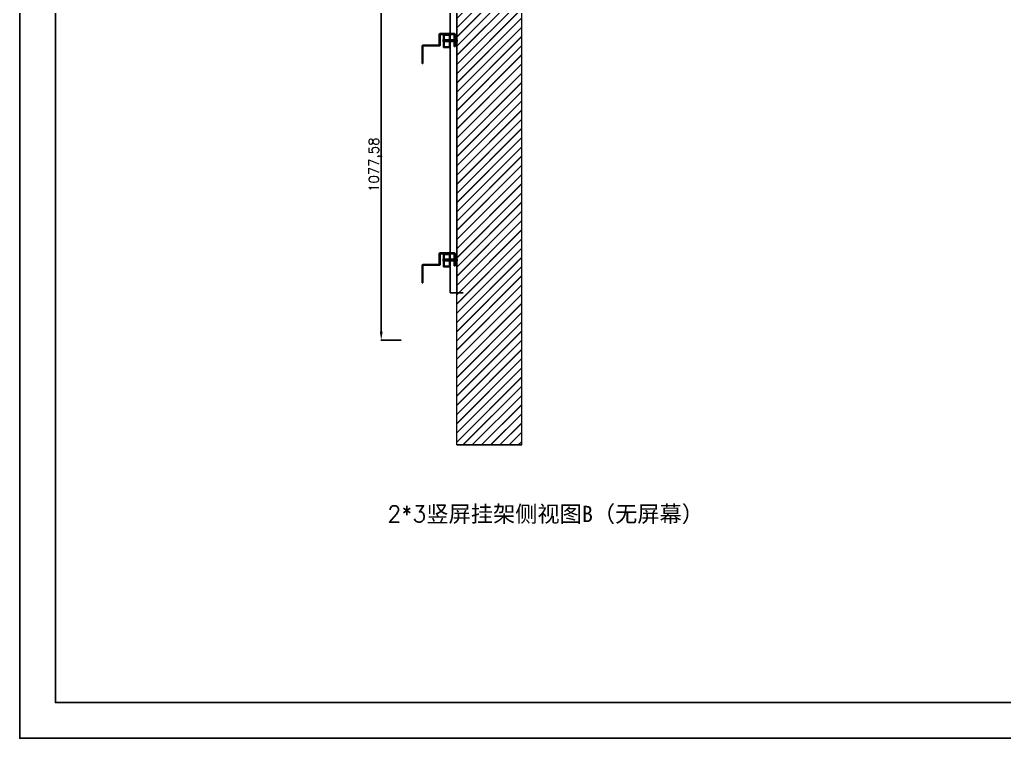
# Model space of a CAD drawing. Header units: millimetres. Extents: x -207 to 14821, y -6397 to 3639.
# Drawn here: x 8773 to 11797, y -6397 to -4190 of the extents above; entities that cross this region are included whole.
import ezdxf

# ---------------------------------------------------------------- set-up
doc = ezdxf.new("R2010")
doc.units = ezdxf.units.MM
doc.layers.add('02___PRT_ALL_AXES', color=7, linetype='Continuous')
doc.layers.add('图框', color=7, linetype='Continuous')
doc.layers.add('dim（尺寸标注）', color=4, linetype='Continuous', lineweight=13)
doc.layers.add('粗实线', color=7, linetype='Continuous', lineweight=25)
doc.styles.get("Standard").update_dxf_attribs({"font": 'txt', "bigfont": 'gbcbig.shx'})
doc.dimstyles.new('ISO-25', dxfattribs={"dimtxt": 7, "dimasz": 5, "dimexe": 1.25, "dimexo": 0.625, "dimtad": 1, "dimtxsty": 'Standard', "dimcen": 2.5, "dimclrd": 4, "dimclre": 4, "dimclrt": 4, "dimadec": 0, "dimazin": 0, "dimtfac": 1, "dimtmove": 0, "dimatfit": 3, "dimfxl": 1, "dimarcsym": 0})

# ---------------------------------------------------------------- blocks, each defined once
blk = doc.blocks.new('hgdhgfdgdhgf')
at = {"color": 3, "linetype": 'Continuous'}
for p, q in [((-21740.9, 10464.5), (-21697.8, 10464.5)), ((-21740.9, 10464.5), (-21740.9, 10462)), ((-21697.8, 10464.5), (-21697.8, 10462)), ((-21743.6, 10461.8), (-21741.1, 10461.8)), ((-21743.6, 10424.5), (-21743.6, 10461.8)), ((-21741.1, 10424.5), (-21741.1, 10461.8)), ((-21740.9, 10462), (-21697.8, 10462)), ((-21695.1, 10461.8), (-21697.6, 10461.8)), ((-21697.6, 10429.2), (-21697.6, 10461.8)), ((-21695.1, 10429.2), (-21695.1, 10461.8)), ((-21743.6, 10424.5), (-21741.1, 10424.5)), ((-21697.6, 10429.2), (-21695.1, 10429.2)), ((-21694.9, 10429), (-21645.3, 10429)), ((-21694.9, 10426.5), (-21694.9, 10429)), ((-21694.9, 10426.5), (-21645.3, 10426.5)), ((-21645.3, 10429), (-21645.3, 10426.5)), ((-21642.6, 10426.3), (-21645.1, 10426.3)), ((-21645.1, 10373), (-21645.1, 10426.3))]:
    blk.add_line(p, q, dxfattribs=at)
for centre, radius, start, end in [((-21740.9, 10461.8), 2.7, 90, 180), ((-21697.8, 10461.8), 2.7, 0, 90), ((-21740.9, 10461.8), 0.2, 90, 180), ((-21697.8, 10461.8), 0.2, 0, 90), ((-21694.9, 10429.2), 2.7, 180, 270), ((-21694.9, 10429.2), 0.2, 180, 270), ((-21645.3, 10426.3), 2.7, 0, 90), ((-21645.3, 10426.3), 0.2, 0, 90)]:
    blk.add_arc(centre, radius, start, end, dxfattribs=at)
at = {"layer": '02___PRT_ALL_AXES', "color": 3, "linetype": 'Continuous'}
blk.add_line((-21642.6, 10373), (-21645.1, 10373), dxfattribs=at)
at = {"layer": '粗实线', "color": 3}
blk.add_line((-21642.6, 10426.3), (-21642.6, 10373), dxfattribs=at)
blk = doc.blocks.new('hgfdhhgh')
at = {"layer": '粗实线'}
for p in [(87.4, 302.1), (87.4, -371.6)]:
    blk.add_blockref('hgdhgfdgdhgf', p, dxfattribs=at)
blk = doc.blocks.new('gfsdgfgfsgg')
at = {"layer": '粗实线', "color": 1}
for p, q in [((-8243.3, 7890.3), (-8243.3, 7930.3)), ((-8243.3, 7930.3), (-8223.3, 7930.3)), ((-8241.3, 7892.3), (-8241.3, 7928.3)), ((-8241.3, 7928.3), (-8225.3, 7928.3)), ((-8225.3, 7928.3), (-8225.3, 7892.3)), ((-8223.3, 7930.3), (-8223.3, 7890.3)), ((-8223.3, 7890.3), (-8243.3, 7890.3)), ((-8225.3, 7892.3), (-8241.3, 7892.3))]:
    blk.add_line(p, q, dxfattribs=at)
blk = doc.blocks.new('*D59')
at = {"layer": 'Defpoints', "color": 0}
for p in [(9945.3, -4096.4), (9883.4, -5174), (9945.3, -5174)]:
    blk.add_point(p, dxfattribs=at)
at = {"layer": 'dim（尺寸标注）', "color": 4, "lineweight": -2}
for p, q in [((9944.7, -4096.4), (9882.1, -4096.4)), ((9883.4, -4122.4), (9883.4, -5148)), ((9944.7, -5174), (9882.1, -5174))]:
    blk.add_line(p, q, dxfattribs=at)
at = {"layer": 'dim（尺寸标注）', "color": 4}
for points in [[(9879, -4122.4), (9887.7, -4122.4), (9883.4, -4096.4)], [(9879, -5148), (9887.7, -5148), (9883.4, -5174)]]:
    blk.add_solid(points, dxfattribs=at)
at = {"layer": 'dim（尺寸标注）', "color": 4, "lineweight": 13, "insert": (9865.2, -4635.2), "char_height": 30, "attachment_point": 5, "rotation": 90}
blk.add_mtext('1077,58', dxfattribs=at)
blk = doc.blocks.new('A')
h = blk.add_hatch()
h.set_pattern_fill('JIS_LC_20A', color=256, scale=0.05, style=0)
h.paths.add_polyline_path([(10320.9, 2364.2), (10320.9, 2359.2), (10336.9, 2359.2), (10336.9, 2364.2)])
h.paths.add_polyline_path([(10338.9, 2364.2), (10338.9, 2359.2), (10350.7, 2359.2), (10350.7, 2364.2)])
h.paths.add_polyline_path([(10360.6, 2359.2), (10360.6, 2364.2), (10353.2, 2364.2), (10353.2, 2359.2)])
for p, q in [((10317.2, 2365.2), (10318.9, 2365.2)), ((10317.2, 2365.2), (10317.2, 2358.2)), ((10317.2, 2363), (10318.9, 2363)), ((10317.2, 2360.3), (10318.9, 2360.3)), ((10318.9, 2365.2), (10318.9, 2358.2)), ((10336.9, 2364.2), (10336.9, 2359.2)), ((10338.9, 2364.2), (10338.9, 2359.2)), ((10350.7, 2364.2), (10350.7, 2359.2)), ((10353.2, 2364.2), (10353.2, 2359.2)), ((10360.6, 2364.2), (10360.6, 2359.2)), ((10318.9, 2358.2), (10317.2, 2358.2))]:
    blk.add_line(p, q)
for points in [[(10320.9, 2364.2), (10336.9, 2364.2)], [(10320.9, 2359.2), (10320.9, 2364.2)], [(10336.9, 2359.2), (10320.9, 2359.2)], [(10338.9, 2364.2), (10350.7, 2364.2)], [(10350.7, 2359.2), (10338.9, 2359.2)], [(10353.2, 2364.2), (10360.6, 2364.2)], [(10360.6, 2359.2), (10353.2, 2359.2)]]:
    blk.add_lwpolyline(points)
blk = doc.blocks.new('TK')
at = {"layer": '图框'}
blk.add_lwpolyline([(7176.7, -904.8), (1128.7, -904.8), (1128.7, 3372), (7176.7, 3372), (7176.7, -904.8)], dxfattribs=at)
blk.add_lwpolyline([(7067, -795), (1238.5, -795), (1238.5, 3262.2), (7067, 3262.2)], close=True, dxfattribs=at)

msp = doc.modelspace()

# ---------------------------------------------------------------- hatches: boundary and pattern name
h = msp.add_hatch()
h.set_pattern_fill('JIS_LC_20', color=256, style=0)
h.set_pattern_definition([(45, (7744.937, -5537.844), (-14.14214, 14.14214), []), (45, (7745.337, -5537.844), (-14.14214, 14.14214), [])])
h.paths.add_polyline_path([(10315.074, -3018.847), (10115.074, -3018.847), (10115.074, -5496.007), (10315.074, -5496.007)])

# ---------------------------------------------------------------- linework, layer by layer
at = {"color": 2}
for p, q in [((10094.774, -5028.617), (10094.774, -3077.337)), ((10115.084, -3077.337), (10115.073, -5028.617)), ((10135.073, -5028.617), (10094.774, -5028.617))]:
    msp.add_line(p, q, dxfattribs=at)
msp.add_line((10115.074, -5496.007), (10315.074, -5496.007))
at = {"layer": '粗实线', "lineweight": 13}
for p, q in [((10115.074, -5496.007), (10115.074, -3018.847)), ((10315.074, -5496.007), (10315.074, -3018.847)), ((10094.774, -4948.617), (10094.774, -3157.337))]:
    msp.add_line(p, q, dxfattribs=at)

# ---------------------------------------------------------------- block references
for name, p in [('TK', (7644.22, -5492.315)), ('A', (-244.157, -6615.424)), ('A', (-244.157, -7289.124))]:
    msp.add_blockref(name, p)
at = {"layer": '粗实线', "lineweight": 13, "xscale": -1}
msp.add_blockref('hgfdhhgh', (-11546.132, -14999.042), dxfattribs=at)
at = {"layer": '粗实线', "lineweight": 13}
for p in [(18318.059, -12165.25), (18318.059, -12838.95)]:
    msp.add_blockref('gfsdgfgfsgg', p, dxfattribs=at)

# ---------------------------------------------------------------- texts
at = {"insert": (9901.997, -5682.877), "char_height": 50, "width": 1071.32181, "attachment_point": 1}
msp.add_mtext('2*3{\\fSimHei|b0|i0|c134|p2;竖屏挂架侧视图B（无屏幕）}', dxfattribs=at)

# ---------------------------------------------------------------- dimensions: what is measured, and where the dimension line sits
at = {"layer": 'dim（尺寸标注）', "lineweight": 13}
dim = msp.add_linear_dim(base=(9883.357, -5174.007), p1=(9945.324, -4096.427), p2=(9945.324, -5174.007), angle=90, dimstyle='ISO-25', override={"dimscale": 1, "dimtxt": 30, "dimasz": 26, "dimcen": 0, "dimfxl": 0.05}, dxfattribs=at)
dim.commit()
dim.dimension.update_dxf_attribs({"geometry": '*D59', "text_midpoint": (9865.232, -4635.217)})

doc.saveas('drawing.dxf')
